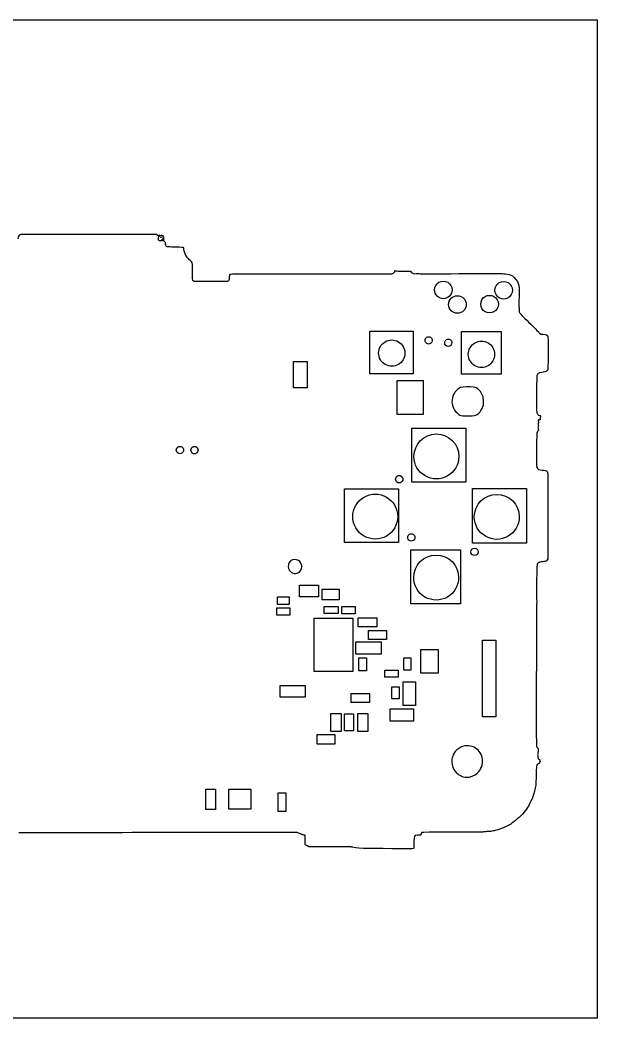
# Model space of a CAD drawing. Extents: x -171 to 832, y -60 to 309.
# Drawn here: x 618.5 to 831.6, y -59.7 to 308.9 of the extents above; entities that cross this region are included whole.
import ezdxf

# ---------------------------------------------------------------- set-up
doc = ezdxf.new("R2010")
doc.units = 0
for name, color, linetype in [('Background', 7, 'CONTINUOUS'), ('Mobo_Breakout_Points', 7, 'CONTINUOUS'), ('Mobo_button_outlines', 7, 'CONTINUOUS'), ('Mobo_Pics', 7, 'CONTINUOUS'), ('Mobo_Pics_Outline', 7, 'CONTINUOUS'), ('Mobo_Solder_Points_and_boards_to_Avoid', 7, 'CONTINUOUS')]:
    doc.layers.add(name, color=color, linetype=linetype)

msp = doc.modelspace()

# ---------------------------------------------------------------- linework, layer by layer
at = {"layer": 'Background', "color": 1}
msp.add_lwpolyline([(-171.241464, 308.858128), (831.615667, 308.858128), (831.615667, -59.713274), (-171.241464, -59.713274)], close=True, dxfattribs=at)
at = {"layer": 'Mobo_Breakout_Points', "color": 1}
for points in [[(770.744274, 190.530286)], [(778.021008, 189.64273)], [(678.868221, 150.031329)], [(684.266236, 150.007654)], [(759.865584, 139.277347)], [(764.368929, 117.765068)], [(787.703364, 112.411562)]]:
    msp.add_lwpolyline(points, close=True, dxfattribs=at)
for points in [[(768.072268, 190.530286), (768.072268, 191.015071), (768.326908, 191.46303), (768.740269, 191.705422)], [(768.740269, 191.705422), (769.15363, 191.947814), (769.662912, 191.947814), (770.076272, 191.705422)], [(770.076272, 191.705422), (770.489633, 191.46303), (770.744274, 191.015071), (770.744274, 190.530286)], [(768.740269, 189.355151), (768.326908, 189.597543), (768.072268, 190.045502), (768.072268, 190.530286)], [(770.076272, 189.355151), (769.662912, 189.112759), (769.15363, 189.112759), (768.740269, 189.355151)], [(770.744274, 190.530286), (770.744274, 190.045502), (770.489633, 189.597543), (770.076272, 189.355151)], [(775.349002, 189.64273), (775.349002, 190.127515), (775.603642, 190.575474), (776.017003, 190.817866)], [(776.685005, 188.285801), (775.947151, 188.285801), (775.349002, 188.893319), (775.349002, 189.64273)], [(776.017003, 190.817866), (776.430364, 191.060258), (776.939646, 191.060258), (777.353006, 190.817866)], [(778.021008, 189.64273), (778.021008, 188.893319), (777.422859, 188.285801), (776.685005, 188.285801)], [(777.353006, 190.817866), (777.766367, 190.575474), (778.021008, 190.127515), (778.021008, 189.64273)], [(676.196214, 150.031329), (676.196214, 150.516114), (676.450855, 150.964073), (676.864216, 151.206465)], [(676.864216, 151.206465), (677.277577, 151.448857), (677.786858, 151.448857), (678.200219, 151.206465)], [(678.200219, 151.206465), (678.61358, 150.964073), (678.868221, 150.516114), (678.868221, 150.031329)], [(681.59423, 150.007654), (681.59423, 150.492439), (681.848871, 150.940398), (682.262231, 151.18279)], [(682.262231, 151.18279), (682.675592, 151.425182), (683.184874, 151.425182), (683.598235, 151.18279)], [(683.598235, 151.18279), (684.011596, 150.940398), (684.266236, 150.492439), (684.266236, 150.007654)], [(676.864216, 148.856194), (676.450855, 149.098586), (676.196214, 149.546545), (676.196214, 150.031329)], [(678.200219, 148.856194), (677.786858, 148.613802), (677.277577, 148.613802), (676.864216, 148.856194)], [(678.868221, 150.031329), (678.868221, 149.546545), (678.61358, 149.098586), (678.200219, 148.856194)], [(682.262231, 148.832519), (681.848871, 149.074911), (681.59423, 149.52287), (681.59423, 150.007654)], [(683.598235, 148.832519), (683.184874, 148.590127), (682.675592, 148.590127), (682.262231, 148.832519)], [(684.266236, 150.007654), (684.266236, 149.52287), (684.011596, 149.074911), (683.598235, 148.832519)], [(757.193578, 139.277347), (757.193578, 139.762131), (757.448219, 140.21009), (757.86158, 140.452483)], [(757.86158, 140.452483), (758.27494, 140.694875), (758.784222, 140.694875), (759.197583, 140.452483)], [(759.197583, 140.452483), (759.610944, 140.21009), (759.865584, 139.762131), (759.865584, 139.277347)], [(757.86158, 138.102212), (757.448219, 138.344604), (757.193578, 138.792563), (757.193578, 139.277347)], [(759.197583, 138.102212), (758.784222, 137.859819), (758.27494, 137.859819), (757.86158, 138.102212)], [(759.865584, 139.277347), (759.865584, 138.792563), (759.610944, 138.344604), (759.197583, 138.102212)], [(761.696923, 117.765068), (761.696923, 118.249852), (761.951564, 118.697811), (762.364924, 118.940204)], [(762.364924, 118.940204), (762.778285, 119.182596), (763.287567, 119.182596), (763.700928, 118.940204)], [(763.700928, 118.940204), (764.114288, 118.697811), (764.368929, 118.249852), (764.368929, 117.765068)], [(762.364924, 116.589933), (761.951564, 116.832325), (761.696923, 117.280284), (761.696923, 117.765068)], [(763.700928, 116.589933), (763.287567, 116.34754), (762.778285, 116.34754), (762.364924, 116.589933)], [(764.368929, 117.765068), (764.368929, 117.280284), (764.114288, 116.832325), (763.700928, 116.589933)], [(785.031357, 112.411562), (785.031358, 113.160973), (785.629507, 113.768491), (786.367361, 113.768491)], [(786.367361, 111.054633), (785.629507, 111.054633), (785.031358, 111.66215), (785.031357, 112.411562)], [(786.367361, 113.768491), (787.105215, 113.768491), (787.703364, 113.160973), (787.703364, 112.411562)], [(787.703364, 112.411562), (787.703364, 111.66215), (787.105215, 111.054633), (786.367361, 111.054633)]]:
    msp.add_open_spline(points, degree=3, dxfattribs=at)
at = {"layer": 'Mobo_button_outlines', "color": 1}
for points in [[(780.572525, 147.661997)], [(757.987939, 125.45621)], [(802.881272, 125.36312)], [(780.493892, 102.950328)]]:
    msp.add_lwpolyline(points, close=True, dxfattribs=at)
for points in [[(763.972325, 147.661997), (763.972326, 152.246015), (767.688407, 155.962095), (772.272425, 155.962095)], [(772.272425, 155.962095), (776.856443, 155.962095), (780.572525, 152.246015), (780.572525, 147.661997)], [(768.122375, 140.473899), (765.554315, 141.956569), (763.972325, 144.696656), (763.972325, 147.661997)], [(780.572525, 147.661997), (780.572525, 144.696656), (778.990535, 141.956569), (776.422475, 140.473899)], [(776.422475, 140.473899), (773.854415, 138.991229), (770.690435, 138.991229), (768.122375, 140.473899)], [(745.537789, 132.644307), (748.105849, 134.126977), (751.269829, 134.126977), (753.837889, 132.644307)], [(786.281072, 125.36312), (786.281072, 129.947139), (789.997153, 133.663219), (794.581172, 133.663219)], [(794.581172, 133.663219), (799.16519, 133.663219), (802.881271, 129.947139), (802.881272, 125.36312)], [(741.387739, 125.45621), (741.387739, 128.42155), (742.96973, 131.161637), (745.537789, 132.644307)], [(753.837889, 132.644307), (756.405949, 131.161637), (757.987939, 128.42155), (757.987939, 125.45621)], [(745.537789, 118.268113), (742.96973, 119.750783), (741.387739, 122.49087), (741.387739, 125.45621)], [(757.987939, 125.45621), (757.987939, 122.49087), (756.405949, 119.750783), (753.837889, 118.268113)], [(790.431122, 118.175023), (787.863062, 119.657693), (786.281072, 122.39778), (786.281072, 125.36312)], [(802.881272, 125.36312), (802.881272, 122.39778), (801.299281, 119.657693), (798.731222, 118.175023)], [(753.837889, 118.268113), (751.269829, 116.785443), (748.105849, 116.785443), (745.537789, 118.268113)], [(798.731222, 118.175023), (796.163162, 116.692353), (792.999182, 116.692353), (790.431122, 118.175023)], [(763.893692, 102.950328), (763.893693, 107.534346), (767.609774, 111.250427), (772.193792, 111.250427)], [(772.193792, 111.250427), (776.77781, 111.250427), (780.493892, 107.534346), (780.493892, 102.950328)], [(768.043742, 95.762231), (765.475682, 97.244901), (763.893692, 99.984988), (763.893692, 102.950328)], [(780.493892, 102.950328), (780.493892, 99.984988), (778.911902, 97.244901), (776.343842, 95.762231)], [(776.343842, 95.762231), (773.775782, 94.279561), (770.611802, 94.279561), (768.043742, 95.762231)]]:
    msp.add_open_spline(points, degree=3, dxfattribs=at)
at = {"layer": 'Mobo_Pics', "color": 1}
for points in [[(760.655624, 185.827723)], [(793.791838, 185.398586)]]:
    msp.add_lwpolyline(points, close=True, dxfattribs=at)
for points in [[(750.927116, 185.827723), (750.927116, 187.565553), (751.854238, 189.171375), (753.359243, 190.04029)], [(753.359243, 190.04029), (754.864249, 190.909205), (756.718492, 190.909205), (758.223497, 190.04029)], [(758.223497, 190.04029), (759.728502, 189.171375), (760.655624, 187.565553), (760.655624, 185.827723)], [(784.06333, 185.398586), (784.06333, 187.136416), (784.990452, 188.742238), (786.495457, 189.611153)], [(786.495457, 189.611153), (788.000463, 190.480068), (789.854706, 190.480068), (791.359711, 189.611153)], [(791.359711, 189.611153), (792.864717, 188.742238), (793.791838, 187.136416), (793.791838, 185.398586)], [(753.359243, 181.615155), (751.854238, 182.48407), (750.927116, 184.089892), (750.927116, 185.827723)], [(760.655624, 185.827723), (760.655624, 184.089892), (759.728502, 182.48407), (758.223497, 181.615155)], [(786.495457, 181.186018), (784.990452, 182.054933), (784.06333, 183.660755), (784.06333, 185.398586)], [(793.791838, 185.398586), (793.791838, 183.660755), (792.864717, 182.054933), (791.359711, 181.186018)], [(758.223497, 181.615155), (756.718492, 180.74624), (754.864249, 180.74624), (753.359243, 181.615155)], [(791.359711, 181.186018), (789.854706, 180.317103), (788.000463, 180.317103), (786.495457, 181.186018)]]:
    msp.add_open_spline(points, degree=3, dxfattribs=at)
at = {"layer": 'Mobo_Pics_Outline', "color": 1}
for points in [[(670.457169, 228.60992)], [(785.493071, 162.684099)], [(720.872476, 104.607833)]]:
    msp.add_lwpolyline(points, close=True, dxfattribs=at)
for points in [[(671.279414, 228.970282), (671.279528, 228.970281)], [(746.651594, 215.123591), (755.874765, 215.116363), (756.27068, 215.297953)], [(761.464687, 216.065482), (762.739087, 216.044392), (763.01178, 215.733915)], [(810.298602, 193.373844), (810.821679, 192.887073), (811.610164, 192.816349)], [(813.497924, 125.589569), (813.497924, 109.850939), (813.241106, 109.470163)], [(784.904939, 29.381627), (784.90406, 29.381703)], [(721.281685, 8.579222), (720.840246, 8.804662), (700.955433, 8.793323)], [(723.760753, 6.206638), (723.759562, 7.824923), (723.49509, 7.877818)], [(732.974343, 3.530648), (725.181761, 3.530648), (724.521628, 3.874079)]]:
    msp.add_lwpolyline(points, dxfattribs=at)
for points in [[(617.854592, 228.032082), (617.92971, 229.092254), (618.19852, 229.516402), (618.91475, 229.705668)], [(618.91475, 229.705668), (619.105805, 229.756176), (628.524879, 229.790242), (643.97126, 229.796292)], [(643.97126, 229.796292), (657.583909, 229.801621), (668.763014, 229.803407), (668.813726, 229.80026)], [(668.813726, 229.80026), (668.864466, 229.797114), (668.949222, 229.699347), (669.00223, 229.582999)], [(669.00223, 229.582999), (669.090954, 229.388551), (669.143679, 229.371458), (669.655446, 229.371458)], [(669.747855, 228.854532), (669.57806, 228.995365), (669.551414, 228.91212), (669.54206, 228.214652)], [(669.655446, 229.371458), (670.079735, 229.371458), (670.196523, 229.346286), (670.14618, 229.265686)], [(670.062274, 229.043087), (670.030526, 228.833187), (669.881424, 228.743728), (669.747855, 228.854532)], [(670.14618, 229.265686), (670.109896, 229.207513), (670.072195, 229.107342), (670.062274, 229.043087)], [(670.875846, 229.1735), (670.441238, 229.260418), (670.474035, 229.401113), (670.917232, 229.351158)], [(670.457169, 228.60992), (670.457169, 228.656459), (670.495153, 228.694537), (670.541924, 228.694537)], [(670.541924, 228.525303), (670.495436, 228.525303), (670.457169, 228.563381), (670.457169, 228.60992)], [(670.541924, 228.694537), (670.588413, 228.694537), (670.626397, 228.656459), (670.626397, 228.60992)], [(670.626397, 228.60992), (670.626397, 228.563381), (670.588413, 228.525303), (670.541924, 228.525303)], [(671.279528, 228.970281), (671.196756, 229.054226), (671.015055, 229.145675), (670.875846, 229.1735)], [(670.917232, 229.351158), (671.368706, 229.300271), (671.499751, 229.209786), (671.458564, 228.977397)], [(671.458564, 228.977397), (671.430217, 228.823479), (671.424832, 228.823218), (671.279414, 228.970282)], [(671.385232, 228.356065), (671.407909, 228.719932), (671.413578, 228.712418), (671.476507, 228.186831)], [(669.54206, 228.214652), (669.536391, 227.835532), (669.572107, 227.577726), (669.63532, 227.527559)], [(669.63532, 227.527559), (669.691162, 227.483398), (670.069814, 227.427493), (670.477039, 227.403331)], [(670.477039, 227.403331), (671.089096, 227.36701), (671.21742, 227.380767), (671.21742, 227.482658)], [(670.878964, 227.634326), (670.878964, 227.731772), (670.944161, 227.763271), (671.109704, 227.745798)], [(671.048192, 227.552209), (670.926869, 227.513723), (670.878964, 227.537015), (670.878964, 227.634326)], [(671.21742, 227.482658), (671.21742, 227.567414), (671.164413, 227.589142), (671.048192, 227.552209)], [(671.109704, 227.745798), (671.265893, 227.729301), (671.343846, 227.762409), (671.350649, 227.848367)], [(671.350649, 227.848367), (671.356318, 227.918176), (671.370491, 228.14664), (671.385232, 228.356065)], [(671.502019, 227.493146), (671.473672, 227.396453), (671.543972, 227.306825), (671.713767, 227.21907)], [(671.476507, 228.186831), (671.513357, 227.884328), (671.525263, 227.572169), (671.502019, 227.493146)], [(671.713767, 227.21907), (672.007238, 227.067317), (672.034904, 226.995076), (672.111071, 226.182128)], [(672.111071, 226.182128), (672.173433, 225.517141), (672.31885, 225.296974), (672.766214, 225.191042)], [(672.766214, 225.191042), (672.897175, 225.160005), (673.677865, 225.13582), (674.500847, 225.137297)], [(674.500847, 225.137297), (676.964806, 225.141719), (678.477912, 225.054038), (678.667493, 224.895859)], [(678.667493, 224.895859), (678.781446, 224.800796), (678.85628, 224.57323), (678.916375, 224.139722)], [(678.916375, 224.139722), (679.038265, 223.259793), (679.629175, 221.835004), (680.1336, 221.204455)], [(680.1336, 221.204455), (680.356403, 220.926064), (680.810939, 220.488636), (681.143896, 220.232396)], [(681.143896, 220.232396), (681.476854, 219.976158), (681.797764, 219.665373), (681.857008, 219.541765)], [(681.857008, 219.541765), (682.002142, 219.239068), (682.062236, 218.282077), (682.044945, 216.552088)], [(682.044945, 216.552088), (682.007528, 212.789167), (682.008378, 212.782033), (682.57097, 212.507076)], [(695.882806, 213.676911), (695.846523, 214.271677), (695.946869, 214.896136), (696.09342, 214.986723)], [(696.09342, 214.986723), (696.344854, 215.14207), (699.117931, 215.162652), (717.712809, 215.147204)], [(717.712809, 215.147204), (728.556378, 215.138189), (741.578825, 215.12756), (746.651594, 215.123591)], [(756.27068, 215.297953), (756.640545, 215.467598), (757.024554, 215.938173), (756.897137, 216.065612)], [(756.897137, 216.065612), (756.871625, 216.091918), (756.891468, 216.164995), (756.944476, 216.228023)], [(756.944476, 216.228023), (757.021295, 216.320716), (757.064098, 216.322204), (757.168413, 216.235818)], [(757.168413, 216.235818), (757.30646, 216.121208), (758.681291, 216.045387), (759.978765, 216.080817)], [(759.978765, 216.080817), (760.094986, 216.083992), (760.763764, 216.077104), (761.464687, 216.065482)], [(763.01178, 215.733915), (763.399304, 215.292579), (764.064, 215.083691), (764.801972, 215.171324)], [(764.801972, 215.171324), (765.104485, 215.207248), (765.428145, 215.212327), (765.521206, 215.182606)], [(765.521206, 215.182606), (765.614183, 215.152893), (769.745679, 215.140821), (774.702085, 215.15579)], [(774.702085, 215.15579), (791.307666, 215.205901), (796.993597, 215.202976), (797.717707, 215.143942)], [(797.717707, 215.143942), (798.635962, 215.069093), (799.740397, 214.717785), (800.338479, 214.310295)], [(800.338479, 214.310295), (801.319606, 213.641848), (802.204129, 212.510859), (802.5228, 211.517413)], [(682.57097, 212.507076), (682.862598, 212.364522), (683.288447, 212.353745), (689.001789, 212.344322)], [(689.001789, 212.344322), (694.504658, 212.335251), (695.146847, 212.348092), (695.383909, 212.472105)], [(695.383909, 212.472105), (695.7576, 212.667562), (695.92045, 213.060842), (695.882806, 213.676911)], [(802.5228, 211.517413), (802.881893, 210.397926), (802.906441, 210.087276), (802.827184, 207.667369)], [(802.827184, 207.667369), (802.786082, 206.410819), (802.763688, 204.432004), (802.777861, 203.270003)], [(802.777861, 203.270003), (802.800539, 201.440959), (802.824066, 201.111472), (802.957578, 200.816133)], [(802.957578, 200.816133), (803.064161, 200.580715), (804.144529, 199.450142), (806.443795, 197.167802)], [(806.443795, 197.167802), (808.276252, 195.348849), (810.010913, 193.641568), (810.298602, 193.373844)], [(811.610164, 192.816349), (812.828409, 192.707073), (813.31302, 192.488712), (813.459997, 191.982869)], [(813.459997, 191.982869), (813.520091, 191.775657), (813.541068, 189.751076), (813.52406, 185.794064)], [(813.52406, 185.794064), (813.498548, 180.215592), (813.490328, 179.896592), (813.337824, 179.589586)], [(809.487213, 177.714978), (809.33074, 177.296533), (809.320252, 176.950874), (809.27915, 170.839953)], [(811.25623, 178.681714), (809.79891, 178.41333), (809.735556, 178.378699), (809.487213, 177.714978)], [(813.337824, 179.589586), (813.082706, 179.075628), (812.854148, 178.97599), (811.25623, 178.681714)], [(785.95234, 173.272224), (784.565178, 173.431701), (782.254772, 173.36863), (781.177635, 173.141887)], [(788.147745, 172.018987), (787.229972, 172.928137), (786.797405, 173.175075), (785.95234, 173.272224)], [(779.265553, 171.576386), (778.758775, 170.921599), (778.425364, 170.237069), (778.184306, 169.356441)], [(781.177635, 173.141887), (780.852926, 173.073543), (779.682813, 172.115495), (779.265553, 171.576386)], [(789.700082, 167.809283), (789.691578, 169.719644), (789.244753, 170.932272), (788.147745, 172.018987)], [(809.27915, 170.839953), (809.233795, 164.108673), (809.242866, 163.89521), (809.594079, 163.359031)], [(778.184306, 169.356441), (777.653178, 167.416325), (778.439707, 164.960391), (780.022545, 163.615643)], [(789.170513, 165.42415), (789.25612, 165.667703), (789.411458, 166.05561), (789.515546, 166.286191)], [(789.515546, 166.286191), (789.681373, 166.653618), (789.70405, 166.841847), (789.700082, 167.809283)], [(780.022545, 163.615643), (780.886772, 162.881478), (780.997918, 162.830976), (781.981483, 162.725513)], [(781.981483, 162.725513), (783.047197, 162.611249), (783.911395, 162.601044), (785.493071, 162.684099)], [(785.493014, 162.684082), (786.862715, 162.755997), (786.940498, 162.788766), (787.926331, 163.709237)], [(787.926331, 163.709237), (788.62422, 164.360832), (788.958425, 164.82149), (789.170513, 165.42415)], [(809.594079, 163.359031), (809.756504, 163.111056), (810.315553, 162.778436), (810.56982, 162.778436)], [(810.56982, 162.778436), (810.715238, 162.778436), (810.748687, 162.727129), (810.74812, 162.503447)], [(810.74812, 162.503447), (810.74812, 162.352191), (810.689726, 162.117232), (810.618576, 161.981303)], [(809.868161, 158.581446), (809.774617, 158.545559), (809.767247, 158.472), (809.833578, 158.232334)], [(809.868728, 161.120273), (809.769515, 160.862037), (809.819405, 160.583499), (809.980129, 160.497524)], [(809.991468, 160.101247), (809.877798, 159.867303), (809.858239, 159.717444), (809.911814, 159.487019)], [(809.911814, 159.487019), (810.020381, 159.020578), (810.001672, 158.632625), (809.868161, 158.581446)], [(810.084728, 161.137281), (809.942712, 161.236777), (809.912665, 161.234396), (809.868728, 161.120273)], [(809.980129, 160.497524), (810.137452, 160.413335), (810.137735, 160.401288), (809.991468, 160.101247)], [(810.576907, 161.64707), (810.863717, 161.360252), (810.421002, 160.901725), (810.084728, 161.137281)], [(810.618576, 161.981303), (810.530135, 161.811848), (810.517096, 161.706796), (810.576907, 161.64707)], [(809.775468, 157.01366), (809.301118, 156.597168), (809.291962, 156.465629), (809.278923, 149.879052)], [(809.95405, 157.354798), (810.038239, 157.285066), (809.998554, 157.209437), (809.775468, 157.01366)], [(809.833578, 158.232334), (809.879783, 158.065316), (809.901326, 157.819723), (809.881767, 157.68654)], [(809.881767, 157.68654), (809.861924, 157.551922), (809.893106, 157.404606), (809.95405, 157.354798)], [(809.278923, 149.879052), (809.267584, 144.34041), (809.277222, 143.929159), (809.419238, 143.613989)], [(809.419238, 143.613989), (809.749616, 142.881395), (809.989597, 142.765982), (811.424835, 142.649481)], [(811.424835, 142.649481), (812.420929, 142.568637), (812.889751, 142.434048), (813.129335, 142.160193)], [(813.129335, 142.160193), (813.509235, 141.725959), (813.497924, 142.234064), (813.497924, 125.589569)], [(719.931061, 109.639406), (717.543695, 109.639406), (716.616907, 106.293821), (718.633474, 104.955301)], [(722.226104, 108.30312), (721.770775, 109.157448), (720.943002, 109.639406), (719.931061, 109.639406)], [(722.406671, 106.235969), (722.656403, 107.016664), (722.60623, 107.590107), (722.226104, 108.30312)], [(809.872413, 108.335248), (809.418104, 108.002188), (809.372948, 107.803678), (809.34222, 106.003349)], [(811.517726, 108.798741), (810.545754, 108.741849), (810.352998, 108.687538), (809.872413, 108.335248)], [(812.741613, 108.972788), (812.608101, 108.90864), (812.057414, 108.830319), (811.517726, 108.798741)], [(813.241106, 109.470163), (813.09994, 109.26074), (812.875039, 109.036919), (812.741613, 108.972788)], [(718.633474, 104.955301), (719.364274, 104.470211), (720.050457, 104.363722), (720.872476, 104.607833)], [(720.872504, 104.607833), (721.5552, 104.810567), (722.154189, 105.446245), (722.406671, 106.235969)], [(809.34222, 106.003349), (809.265118, 101.478373), (809.250945, 95.67978), (809.313874, 94.66232)], [(809.308205, 93.266152), (809.26285, 93.116993), (809.213528, 82.268768), (809.188583, 66.964031)], [(809.313874, 94.66232), (809.35611, 93.988412), (809.354126, 93.415904), (809.308205, 93.266152)], [(809.188583, 66.964031), (809.142095, 38.349207), (809.106095, 40.512997), (809.634529, 40.063346)], [(783.54754, 40.82703), (782.404809, 40.781563), (781.486101, 40.49062), (780.565266, 39.882583)], [(786.205191, 40.256495), (785.237131, 40.745449), (784.652287, 40.870996), (783.54754, 40.82703)], [(778.41411, 37.284364), (778.36252, 37.125935), (778.268409, 36.895535), (778.20548, 36.772345)], [(780.565266, 39.882583), (779.63298, 39.266991), (778.688674, 38.126432), (778.41411, 37.284364)], [(789.209178, 36.476425), (788.798495, 38.062723), (787.625036, 39.539381), (786.205191, 40.256495)], [(809.701427, 37.741034), (809.603915, 37.555053), (809.605332, 37.484895), (809.709931, 37.273073)], [(809.634529, 40.063346), (809.854214, 39.876372), (809.857616, 39.857692), (809.836923, 38.916541)], [(809.836923, 38.916541), (809.82275, 38.314284), (809.773427, 37.878755), (809.701427, 37.741034)], [(809.709931, 37.273073), (809.788734, 37.115297), (809.815946, 36.910383), (809.783915, 36.714487)], [(777.997417, 35.883873), (777.816283, 34.592238), (778.093512, 33.165176), (778.743553, 32.046279)], [(778.20548, 36.772345), (778.142268, 36.649151), (778.048724, 36.249338), (777.997417, 35.883873)], [(788.054854, 31.405833), (788.504003, 31.934069), (789.045364, 33.025442), (789.212013, 33.738605)], [(789.212013, 33.738605), (789.381524, 34.4639), (789.379824, 35.814725), (789.209178, 36.476425)], [(809.32989, 33.616732), (809.224724, 33.413431), (809.189008, 32.773235), (809.136283, 30.147262)], [(810.068683, 34.245422), (809.703865, 34.116843), (809.497871, 33.941557), (809.32989, 33.616732)], [(809.783915, 36.714487), (809.720419, 36.323569), (809.882277, 35.853999), (810.080249, 35.853999)], [(810.364847, 34.614519), (810.364847, 34.388229), (810.322044, 34.334739), (810.068683, 34.245422)], [(810.080249, 35.853999), (810.16132, 35.853999), (810.251461, 35.815306), (810.280658, 35.767996)], [(810.280658, 35.767996), (810.309855, 35.720685), (810.361729, 35.699255), (810.396028, 35.720374)], [(810.463209, 34.880068), (810.408784, 34.879221), (810.364564, 34.760049), (810.364847, 34.614519)], [(810.396028, 35.720374), (810.430044, 35.74135), (810.448469, 35.637403), (810.436564, 35.489066)], [(810.436564, 35.489066), (810.407934, 35.128616), (810.479934, 34.907244), (810.603241, 34.977864)], [(810.632438, 34.958021), (810.593603, 34.915643), (810.517635, 34.880579), (810.463209, 34.880068)], [(810.603241, 34.977864), (810.660501, 35.010689), (810.672973, 35.002242), (810.632438, 34.958021)], [(778.743553, 32.046279), (779.104602, 31.424703), (780.138454, 30.351617), (780.610819, 30.108124)], [(780.610819, 30.108124), (780.783449, 30.019173), (781.126724, 29.841752), (781.373792, 29.713856)], [(781.373792, 29.713856), (781.620973, 29.585957), (782.020658, 29.433396), (782.262255, 29.374824)], [(784.90406, 29.381703), (786.054784, 29.673224), (787.216025, 30.419243), (788.054854, 31.405833)], [(809.136283, 30.147262), (809.10085, 28.376158), (809.026016, 26.622459), (808.96989, 26.250148)], [(782.262255, 29.374824), (782.883921, 29.224134), (784.297417, 29.227791), (784.904939, 29.381627)], [(808.96989, 26.250148), (808.815118, 25.220886), (808.210885, 22.77538), (807.935131, 22.061642)], [(807.935131, 22.061642), (807.08845, 19.87014), (805.754183, 17.51296), (804.654624, 16.266158)], [(804.654624, 16.266158), (803.110932, 14.515739), (801.216425, 12.853346), (799.718513, 11.934828)], [(799.718513, 11.934828), (799.045398, 11.522078), (797.026535, 10.475408), (796.741313, 10.391315)], [(649.665439, 8.728495), (632.392583, 8.699071), (618.14211, 8.700999), (617.997713, 8.732747)], [(700.955433, 8.793323), (690.018775, 8.787087), (666.938268, 8.75789), (649.665439, 8.728495)], [(721.916306, 8.351147), (721.810006, 8.352584), (721.524472, 8.455235), (721.281685, 8.579222)], [(722.447972, 8.140022), (722.261735, 8.254684), (722.022548, 8.349673), (721.916306, 8.351147)], [(723.008551, 7.931137), (722.886378, 7.931137), (722.634123, 8.025389), (722.447972, 8.140022)], [(723.49509, 7.877818), (723.349672, 7.906901), (723.130724, 7.930911), (723.008551, 7.931137)], [(765.256082, 7.769891), (763.920113, 7.757986), (764.012551, 7.949126), (764.0028, 5.177526)], [(766.702602, 8.329003), (766.599137, 7.798652), (766.554917, 7.781562), (765.256082, 7.769891)], [(766.857657, 8.833493), (766.818822, 8.794828), (766.74909, 8.56783), (766.702602, 8.329003)], [(788.332365, 8.948806), (783.841181, 8.981036), (766.914491, 8.890157), (766.857657, 8.833493)], [(789.870132, 9.026844), (789.658384, 8.979392), (788.966334, 8.944271), (788.332365, 8.948806)], [(791.17132, 9.121039), (790.66749, 9.116787), (790.081937, 9.074324), (789.870132, 9.026844)], [(792.678047, 9.291373), (792.278164, 9.181389), (791.791569, 9.126397), (791.17132, 9.121039)], [(793.608803, 9.456009), (793.421717, 9.454825), (793.002869, 9.380721), (792.678047, 9.291373)], [(794.498995, 9.654123), (794.196482, 9.54635), (793.795918, 9.4572), (793.608803, 9.456009)], [(796.741313, 10.391315), (796.285984, 10.257094), (795.061446, 9.85449), (794.498995, 9.654123)], [(723.811776, 4.40293), (723.78343, 4.504921), (723.761603, 5.316574), (723.760753, 6.206638)], [(724.521628, 3.874079), (724.079424, 4.104139), (723.845083, 4.27873), (723.811776, 4.40293)], [(764.0028, 5.177526), (763.997131, 3.279557), (763.974454, 2.920014), (763.867871, 2.852677)], [(741.253805, 3.364367), (740.783679, 3.524922), (740.499024, 3.530648), (732.974343, 3.530648)], [(745.294592, 2.94571), (742.657124, 3.038488), (742.012554, 3.105272), (741.253805, 3.364367)], [(763.867871, 2.852677), (763.706296, 2.751338), (748.680746, 2.826598), (745.294592, 2.94571)]]:
    msp.add_open_spline(points, degree=3, dxfattribs=at)
at = {"layer": 'Mobo_Solder_Points_and_boards_to_Avoid', "color": 1}
for points in [[(778.096657, 209.182074)], [(800.370509, 209.049489)], [(783.300527, 203.779335)], [(795.166723, 203.911917)], [(747.632863, 193.901939), (763.74164, 193.901939), (763.74164, 178.157764), (747.632863, 178.157764)], [(781.525247, 193.868793), (796.257494, 193.868793), (796.257494, 178.091473), (781.525247, 178.091473)], [(719.531235, 182.718754), (724.593734, 182.718754), (724.593734, 173.062504), (719.531235, 173.062504)], [(757.781206, 175.687503), (767.437456, 175.687503), (767.437456, 163.125003), (757.781206, 163.125003)], [(763.170378, 158.122219), (783.116188, 158.122219), (783.116188, 138.20777), (763.170378, 138.20777)], [(738.357902, 135.720252), (758.285017, 135.720252), (758.285017, 115.841796), (738.357902, 115.841796)], [(785.587436, 135.830798), (805.571428, 135.830798), (805.571428, 115.678255), (785.587436, 115.678255)], [(762.880932, 113.133345), (781.199125, 113.133345), (781.199125, 93.300834), (762.880932, 93.300834)], [(721.734378, 100.078129), (728.671878, 100.078129), (728.671878, 95.812504), (721.734378, 95.812504)], [(730.031216, 98.625002), (736.359341, 98.625002), (736.359341, 94.781252), (730.031216, 94.781252)], [(713.531254, 95.812503), (717.843754, 95.812503), (717.843754, 92.953128), (713.531254, 92.953128)], [(730.781235, 92.296877), (735.98436, 92.296877), (735.98436, 89.671877), (730.781235, 89.671877)], [(737.296895, 92.203126), (742.265645, 92.203126), (742.265645, 89.578126), (737.296895, 89.578126)], [(713.343742, 91.734381), (718.124992, 91.734381), (718.124992, 89.062506), (713.343742, 89.062506)], [(727.079868, 87.904899), (741.425525, 87.904899), (741.425525, 68.21297), (727.079868, 68.21297)], [(743.357027, 88.0348), (750.218172, 88.0348), (750.218172, 84.753382), (743.357027, 84.753382)], [(747.168746, 83.427559), (753.864164, 83.427559), (753.864164, 80.013559), (747.168746, 80.013559)], [(742.52846, 79.251208), (751.908673, 79.251208), (751.908673, 74.643965), (742.52846, 74.643965)], [(789.330047, 79.814679), (794.235601, 79.814679), (794.235601, 51.574603), (789.330047, 51.574603)], [(766.52589, 76.43382), (772.88985, 76.43382), (772.88985, 67.617081), (766.52589, 67.617081)], [(743.68851, 73.284993), (746.472743, 73.284993), (746.472743, 68.478877), (743.68851, 68.478877)], [(760.228129, 73.351278), (762.813454, 73.351278), (762.813454, 68.777178), (760.228129, 68.777178)], [(753.201298, 68.710895), (758.139996, 68.710895), (758.139996, 66.158682), (753.201298, 66.158682)], [(714.586592, 63.109284), (723.834223, 63.109284), (723.834223, 58.734061), (714.586592, 58.734061)], [(760.02925, 64.468259), (764.50391, 64.468259), (764.50391, 55.684666), (760.02925, 55.684666)], [(740.738551, 60.192471), (747.533405, 60.192471), (747.533405, 56.811616), (740.738551, 56.811616)], [(755.81983, 62.612101), (758.537772, 62.612101), (758.537772, 58.104296), (755.81983, 58.104296)], [(733.28074, 52.800985), (737.125633, 52.800985), (737.125633, 46.105567), (733.28074, 46.105567)], [(738.385228, 52.602129), (741.699791, 52.602129), (741.699791, 46.37075), (738.385228, 46.37075)], [(743.257616, 52.767853), (746.903635, 52.767853), (746.903635, 46.138727), (743.257616, 46.138727)], [(755.19, 54.524563), (763.841009, 54.524563), (763.841009, 49.950466), (755.19, 49.950466)], [(728.209474, 44.945478), (734.805454, 44.945478), (734.805454, 41.465187), (728.209474, 41.465187)], [(687.093732, 24.843764), (690.656232, 24.843764), (690.656232, 17.250015), (687.093732, 17.250015)], [(695.578139, 24.843764), (703.734388, 24.843764), (703.734388, 17.437515), (695.578139, 17.437515)], [(713.859364, 23.390629), (716.671864, 23.390629), (716.671864, 16.546879), (713.859364, 16.546879)]]:
    msp.add_lwpolyline(points, close=True, dxfattribs=at)
for points in [[(771.594153, 209.182074), (771.594153, 210.343635), (772.213838, 211.416961), (773.219779, 211.997741)], [(773.219779, 211.997741), (774.22572, 212.578521), (775.46509, 212.578521), (776.471031, 211.997741)], [(776.471031, 211.997741), (777.476971, 211.416961), (778.096657, 210.343635), (778.096657, 209.182074)], [(793.868005, 209.049489), (793.868005, 210.21105), (794.48769, 211.284376), (795.493631, 211.865156)], [(795.493631, 211.865156), (796.499572, 212.445936), (797.738942, 212.445936), (798.744883, 211.865156)], [(798.744883, 211.865156), (799.750823, 211.284376), (800.370509, 210.21105), (800.370509, 209.049489)], [(774.845405, 205.930823), (773.049788, 205.930823), (771.594153, 207.386458), (771.594153, 209.182074)], [(778.096657, 209.182074), (778.096656, 207.386458), (776.641021, 205.930823), (774.845405, 205.930823)], [(776.798024, 203.779335), (776.798024, 205.574952), (778.253659, 207.030586), (780.049276, 207.030586)], [(780.049276, 207.030586), (781.844892, 207.030586), (783.300527, 205.574952), (783.300527, 203.779335)], [(788.664219, 203.911917), (788.664219, 205.073478), (789.283904, 206.146804), (790.289845, 206.727584)], [(790.289845, 206.727584), (791.295786, 207.308364), (792.535156, 207.308364), (793.541097, 206.727584)], [(793.541097, 206.727584), (794.547038, 206.146804), (795.166723, 205.073478), (795.166723, 203.911917)], [(795.493631, 206.233823), (794.48769, 206.814603), (793.868005, 207.887929), (793.868005, 209.049489)], [(800.370509, 209.049489), (800.370509, 207.887929), (799.750823, 206.814603), (798.744883, 206.233823)], [(780.049276, 200.528084), (778.253659, 200.528084), (776.798024, 201.983719), (776.798024, 203.779335)], [(783.300527, 203.779335), (783.300527, 201.983719), (781.844892, 200.528084), (780.049276, 200.528084)], [(790.289845, 201.09625), (789.283904, 201.677031), (788.664219, 202.750357), (788.664219, 203.911917)], [(795.166723, 203.911917), (795.166723, 202.750357), (794.547038, 201.677031), (793.541097, 201.09625)], [(798.744883, 206.233823), (797.738942, 205.653042), (796.499572, 205.653042), (795.493631, 206.233823)], [(793.541097, 201.09625), (792.535156, 200.51547), (791.295786, 200.51547), (790.289845, 201.09625)]]:
    msp.add_open_spline(points, degree=3, dxfattribs=at)

doc.saveas('drawing.dxf')
